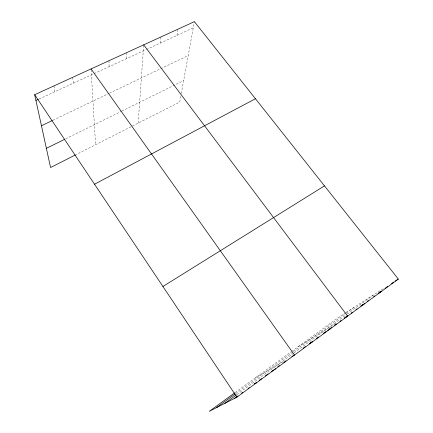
<?xml version="1.0" encoding="UTF-8"?>
<svg xmlns="http://www.w3.org/2000/svg" width="433" height="433" viewBox="0 0 433 433"><rect width="100%" height="100%" fill="white"/><g stroke="black" fill="none" stroke-linecap="round" stroke-linejoin="round"><path stroke-width="0.32" stroke-dasharray="2.17 1.62" d="M126.355 58.742L126.533 52.691M138.176 123.129L143.648 45.454M160.297 43.084L160.973 36.94M176.956 35.398L177.866 29.211M180.794 96.207L179.722 102.08L76.056 154.603M181.27 93.598L194.39 21.65M235.779 393.565L292.892 351.969M293.433 351.569L345.637 313.546M346.173 313.162L355.239 306.559M236.878 394.577L293.634 353.171M294.169 352.776L346.719 314.439M347.261 314.044L373.327 295.025M235.249 392.455L291.171 351.78M291.712 351.39L339.943 316.306L345.631 312.68M346.2 312.317L383.124 288.779M298.202 346.665L334.704 324.138M335.266 323.792L336.392 323.094M255.124 377.998L284.118 361.079M65.664 138.814L121.224 111.389M121.83 111.092L183.646 80.576M52.945 120.244L108.829 93.517M109.435 93.225L188.209 55.548M38.981 99.049L145.694 49.817M146.3 49.541L193.259 27.88M53.908 85.918L54.845 91.726M72.695 77.323L73.334 83.201M91.092 69.583L95.579 144.709M108.997 60.717L109.078 66.709"/><path stroke-width="0.65" d="M234.67 398.295L237.901 395.93M241.668 393.175L242.745 392.39M248.136 388.45L249.213 387.665M254.599 383.725L255.676 382.934M259.454 380.174L261.613 378.599M265.386 375.839L268.087 373.863M271.323 371.498L275.821 368.683M277.807 366.756L279.426 365.571M283.756 362.41L285.915 360.83M303.262 348.148L305.433 346.557M309.779 343.385L311.96 341.789M316.323 338.601L318.509 337.004M323.419 333.415L326.141 331.424M329.345 329.08L331.472 327.521M334.666 325.194L336.257 324.025M339.981 321.302L341.047 320.528M344.771 317.8L347.439 315.852M351.179 313.119L352.245 312.339M355.986 309.606L357.052 308.826M361.328 305.698L363.476 304.128M367.238 301.379L368.315 300.594M373.684 296.665L374.762 295.88M378.529 293.125L381.235 291.144M385.024 288.373L387.73 286.397M391.524 283.626L393.689 282.04M234.702 392.85L209.269 411.35L236.916 397.142L398.322 279.085L194.39 21.65L34.678 94.713L50.564 167.517L75.456 154.906M216.376 407.697L235.233 393.96M224.906 403.312L236.331 394.977M395.232 281.055L398.322 279.085M377.998 293.563L381.868 291.122M360.792 306.093L361.842 305.433M362.892 304.778L364.987 303.468M162.916 286.484L324.485 185.876M344.267 318.233L347.661 316.139L143.691 44.843M327.749 330.379L330.401 328.766M309.232 343.78L312.686 341.724M291.853 356.565L294.5 355.022L91.054 68.923M254.577 383.838L256.634 382.718M94.535 184.225L255.459 98.735M46.38 148.33L64.479 139.399M41.449 125.743L52.339 120.536M35.928 100.456L38.369 99.33M34.678 94.713L236.916 397.142"/></g></svg>
